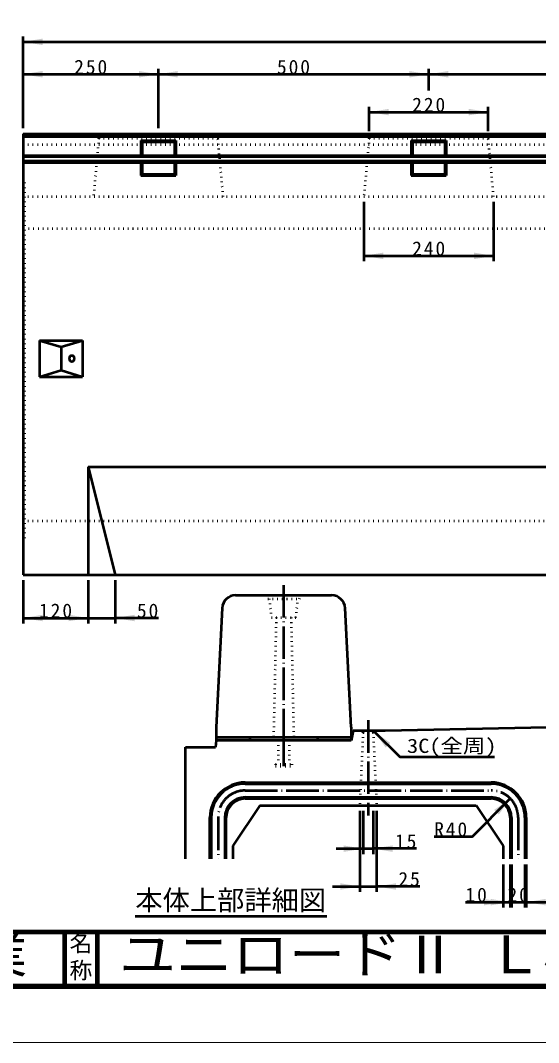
# Model space of a CAD drawing. Units: millimetres, scale not verified. Extents: x -2102 to 2102, y -1485 to 1485.
# Drawn here: x -174 to 784, y -1485 to 406 of the extents above; entities that cross this region are included whole.
import ezdxf
from ezdxf.enums import TextEntityAlignment as Align

# ---------------------------------------------------------------- set-up
doc = ezdxf.new("R2010")
doc.units = ezdxf.units.MM
doc.header["$LTSCALE"] = 5
doc.linetypes.add('DOTTED', pattern=[1.75, 0.25, -1.5])
doc.linetypes.add('LONG_DASHED_DOTTED', pattern=[15.25, 12, -1.5, 0.25, -1.5])
doc.layers.add('0-0_V-nasSTD', color=7, linetype='Continuous', lineweight=35)
doc.layers.add('0-1_0', color=7, linetype='Continuous', lineweight=50)
doc.styles.add('ＭＳ ゴシック', font='')
doc.styles.get('ＭＳ ゴシック').set_extended_font_data('MS Gothic')

msp = doc.modelspace()

# ---------------------------------------------------------------- linework, layer by layer
at = {"layer": '0-0_V-nasSTD', "linetype": 'LONG_DASHED_DOTTED', "lineweight": 50}
for p, q in [((312.423, -638.759), (312.423, -938.759)), ((191.173, -1068.759), (191.173, -1145.259)), ((746.173, -1068.759), (746.173, -1145.259))]:
    msp.add_line(p, q, dxfattribs=at)
at = {"layer": '0-0_V-nasSTD', "lineweight": 50}
for p, q in [((223.673, -657.509), (401.172, -657.509)), ((198.706, -681.228), (187.423, -901.259)), ((437.423, -901.259), (426.139, -681.228)), ((187.423, -901.259), (187.423, -920.009)), ((437.423, -901.259), (437.423, -920.009)), ((187.423, -926.259), (186.173, -938.759)), ((187.423, -920.009), (187.423, -926.259)), ((187.423, -920.009), (437.423, -920.009)), ((249.923, -920.009), (249.923, -926.259)), ((374.923, -920.009), (374.923, -926.259)), ((437.423, -920.009), (437.423, -926.259)), ((131.173, -1145.259), (131.173, -938.759)), ((131.173, -938.759), (186.173, -938.759)), ((178.673, -1068.759), (178.673, -1145.259)), ((203.673, -1068.759), (203.673, -1145.259)), ((733.673, -1068.759), (733.673, -1145.259)), ((758.673, -1068.759), (758.673, -1145.259))]:
    msp.add_line(p, q, dxfattribs=at)
at = {"layer": '0-0_V-nasSTD', "linetype": 'DOTTED', "lineweight": 50}
for p, q in [((279.923, -657.509), (283.048, -663.759)), ((341.798, -663.759), (344.923, -657.509)), ((283.048, -663.759), (341.798, -663.759)), ((285.548, -663.759), (289.923, -698.759)), ((334.923, -698.759), (339.298, -663.759)), ((289.923, -698.759), (334.923, -698.759)), ((298.673, -698.759), (293.673, -920.009)), ((326.173, -698.759), (331.173, -920.009))]:
    msp.add_line(p, q, dxfattribs=at)
at = {"layer": '0-0_V-nasSTD', "lineweight": 100}
for p, q in [((-92.5, -1280), (-92.5, -1380)), ((-32.5, -1280), (-32.5, -1380)), ((-1997.5, -1380), (1997.5, -1380))]:
    msp.add_line(p, q, dxfattribs=at)
at = {"layer": '0-0_V-nasSTD', "lineweight": 18}
for points in [[(-2102.5, -1485), (-2102.5, 1485), (2102.5, 1485), (2102.5, -1485)], [(-2002.5, -1385), (-2002.5, 1385), (2002.5, 1385), (2002.5, -1385)]]:
    msp.add_lwpolyline(points, close=True, dxfattribs=at)
at = {"layer": '0-0_V-nasSTD', "lineweight": 50}
for centre, radius, start, end in [((223.673, -682.509), 25, 90, 177.06433), ((401.172, -682.509), 25, 2.93567, 90), ((241.173, -1068.759), 62.5, 90, 180), ((696.173, -1068.759), 62.5, 0, 90), ((241.173, -1068.759), 37.5, 90, 180), ((696.173, -1068.759), 37.5, 0, 90)]:
    msp.add_arc(centre, radius, start, end, dxfattribs=at)
at = {"layer": '0-0_V-nasSTD', "linetype": 'LONG_DASHED_DOTTED', "lineweight": 50}
for centre, start, end in [((241.173, -1068.759), 90, 180), ((696.173, -1068.759), 0, 90)]:
    msp.add_arc(centre, 50, start, end, dxfattribs=at)
at = {"layer": '0-0_V-nasSTD'}
for points in [[(-169.238, 366.467), (-133.238, 360.467), (-133.238, 372.467)], [(-169.238, 306.467), (-133.238, 300.467), (-133.238, 312.467)], [(44.762, 300.467), (44.762, 312.467), (80.762, 306.467)], [(80.762, 306.467), (116.762, 300.467), (116.762, 312.467)], [(544.762, 300.467), (544.762, 312.467), (580.762, 306.467)], [(580.762, 306.467), (616.762, 300.467), (616.762, 312.467)], [(470.762, 236.467), (506.762, 230.467), (506.762, 242.467)], [(654.762, 230.467), (654.762, 242.467), (690.762, 236.467)], [(460.762, -29.533), (496.762, -35.533), (496.762, -23.533)], [(664.762, -35.533), (664.762, -23.533), (700.762, -29.533)], [(-169.238, -699.533), (-133.238, -705.533), (-133.238, -693.533)], [(-85.238, -705.533), (-85.238, -693.533), (-49.238, -699.533)], [(0.762, -699.533), (36.762, -705.533), (36.762, -693.533)], [(187.423, -926.259), (187.423, -920.009), (249.923, -920.009)], [(187.423, -926.259), (249.923, -926.259), (249.923, -920.009)], [(374.923, -926.259), (374.923, -920.009), (437.423, -920.009)], [(374.923, -926.259), (437.423, -926.259), (437.423, -920.009)], [(479.923, -909.384), (501.136, -939.082), (509.621, -930.597)], [(701.83, -1054.617), (710.315, -1063.102), (731.528, -1033.403)], [(423.298, -1132.259), (423.298, -1120.259), (459.298, -1126.259)], [(478.048, -1126.259), (514.048, -1132.259), (514.048, -1120.259)], [(417.048, -1202.259), (417.048, -1190.259), (453.048, -1196.259)], [(484.298, -1196.259), (520.298, -1202.259), (520.298, -1190.259)], [(682.673, -1231.259), (682.673, -1219.259), (718.673, -1225.259)], [(695.173, -1231.259), (695.173, -1219.259), (731.173, -1225.259)], [(761.173, -1225.259), (797.173, -1231.259), (797.173, -1219.259)]]:
    msp.add_solid(points, dxfattribs=at)
at = {"layer": '0-1_0'}
for p, q in [((-169.238, 206.467), (-169.238, 376.467)), ((-169.238, 366.467), (1830.762, 366.467)), ((-169.238, 306.467), (80.762, 306.467)), ((80.762, 206.467), (80.762, 316.467)), ((80.762, 306.467), (580.762, 306.467)), ((580.762, 276.467), (580.762, 316.467)), ((580.762, 306.467), (1080.762, 306.467)), ((470.762, 201.467), (470.762, 246.467)), ((690.762, 201.467), (690.762, 246.467)), ((470.762, 236.467), (690.762, 236.467)), ((-169.238, 196.467), (-169.238, -619.533)), ((-169.238, 196.467), (1830.762, 196.467)), ((-169.238, 191.467), (830.762, 191.467)), ((48.462, 183.767), (113.062, 183.767)), ((48.462, 183.767), (50.762, 181.467)), ((48.462, 183.767), (48.462, 156.482)), ((50.762, 181.467), (110.762, 181.467)), ((50.762, 181.467), (50.762, 156.482)), ((110.762, 181.467), (113.062, 183.767)), ((110.762, 181.467), (110.762, 156.482)), ((113.062, 183.767), (113.062, 156.482)), ((548.462, 183.767), (613.062, 183.767)), ((548.462, 183.767), (550.762, 181.467)), ((548.462, 183.767), (548.462, 156.482)), ((550.762, 181.467), (610.762, 181.467)), ((550.762, 181.467), (550.762, 156.482)), ((610.762, 181.467), (613.062, 183.767)), ((610.762, 181.467), (610.762, 156.482)), ((613.062, 183.767), (613.062, 156.482)), ((-169.238, 156.482), (830.762, 156.482)), ((-169.238, 154.467), (830.762, 154.467)), ((-169.238, 146.467), (830.762, 146.467)), ((-169.238, 143.109), (830.762, 143.109)), ((48.462, 143.109), (48.462, 119.167)), ((50.762, 143.109), (50.762, 121.467)), ((110.762, 143.109), (110.762, 121.467)), ((113.062, 143.109), (113.062, 119.167)), ((548.462, 143.109), (548.462, 119.167)), ((550.762, 143.109), (550.762, 121.467)), ((610.762, 143.109), (610.762, 121.467)), ((613.062, 143.109), (613.062, 119.167)), ((48.462, 119.167), (50.762, 121.467)), ((48.462, 119.167), (113.062, 119.167)), ((50.762, 121.467), (110.762, 121.467)), ((110.762, 121.467), (113.062, 119.167)), ((548.462, 119.167), (550.762, 121.467)), ((548.462, 119.167), (613.062, 119.167)), ((550.762, 121.467), (610.762, 121.467)), ((610.762, 121.467), (613.062, 119.167)), ((460.762, 70.467), (460.762, -39.533)), ((700.762, 70.467), (700.762, -39.533)), ((460.762, -29.533), (700.762, -29.533)), ((-139.238, -186.033), (-139.238, -253.033)), ((-139.238, -186.033), (-59.238, -186.033)), ((-59.238, -186.033), (-59.238, -253.033)), ((-99.238, -198.033), (-99.238, -241.033)), ((-139.238, -253.033), (-59.238, -253.033)), ((-49.238, -419.533), (-49.238, -619.533)), ((-49.238, -419.533), (830.762, -419.533)), ((-49.238, -419.533), (0.762, -619.533)), ((-169.238, -619.533), (1830.762, -619.533)), ((-169.238, -629.533), (-169.238, -709.533)), ((-49.238, -629.533), (-49.238, -709.533)), ((0.762, -629.533), (0.762, -709.533)), ((80.762, -699.533), (0.762, -699.533)), ((441.173, -907.509), (437.423, -926.259)), ((441.173, -907.509), (499.923, -907.509)), ((437.423, -926.259), (187.423, -926.259)), ((479.923, -909.384), (527.633, -957.094)), ((702.633, -957.094), (527.633, -957.094)), ((241.173, -1003.759), (696.173, -1003.759)), ((241.173, -1006.259), (696.173, -1006.259)), ((241.173, -1031.259), (696.173, -1031.259)), ((241.173, -1033.759), (696.173, -1033.759)), ((660.817, -1104.114), (731.528, -1033.403)), ((268.673, -1046.259), (218.673, -1121.259)), ((268.673, -1046.259), (668.673, -1046.259)), ((453.048, -1046.259), (484.298, -1046.259)), ((453.048, -1056.259), (453.048, -1206.259)), ((459.298, -1056.259), (459.298, -1136.259)), ((478.048, -1056.259), (478.048, -1136.259)), ((484.298, -1056.259), (484.298, -1206.259)), ((668.673, -1046.259), (718.673, -1121.259)), ((176.173, -1108.759), (176.173, -1068.759)), ((206.173, -1108.759), (206.173, -1068.759)), ((731.173, -1068.759), (731.173, -1108.759)), ((761.173, -1068.759), (761.173, -1108.759)), ((176.173, -1145.259), (176.173, -1108.759)), ((206.173, -1145.259), (206.173, -1108.759)), ((660.817, -1104.114), (590.817, -1104.114)), ((731.173, -1108.759), (731.173, -1145.259)), ((761.173, -1108.759), (761.173, -1145.259)), ((218.673, -1121.259), (218.673, -1145.259)), ((409.298, -1126.259), (459.298, -1126.259)), ((459.298, -1126.259), (478.048, -1126.259)), ((558.048, -1126.259), (478.048, -1126.259)), ((718.673, -1121.259), (718.673, -1145.259)), ((718.673, -1155.259), (718.673, -1235.259)), ((731.173, -1155.259), (731.173, -1235.259)), ((733.673, -1155.259), (733.673, -1235.259)), ((758.673, -1155.259), (758.673, -1235.259)), ((761.173, -1155.259), (761.173, -1235.259)), ((403.048, -1196.259), (453.048, -1196.259)), ((453.048, -1196.259), (484.298, -1196.259)), ((564.298, -1196.259), (484.298, -1196.259)), ((648.673, -1225.259), (718.673, -1225.259)), ((718.673, -1225.259), (731.173, -1225.259)), ((768.985, -1225.259), (776.798, -1225.259)), ((38.187, -1251.044), (392.196, -1251.044))]:
    msp.add_line(p, q, dxfattribs=at)
at = {"layer": '0-1_0', "linetype": 'DOTTED'}
for p, q in [((-169.238, 191.467), (1830.762, 191.467)), ((-29.238, 188.467), (-32.238, 191.467)), ((470.762, 188.467), (467.762, 191.467)), ((-169.238, 176.467), (830.762, 176.467)), ((-29.238, 188.467), (-39.238, 80.467)), ((200.762, 80.467), (190.762, 188.467)), ((470.762, 188.467), (460.762, 80.467)), ((700.762, 80.467), (690.762, 188.467)), ((-169.238, 114.467), (-166.238, 112.467)), ((-166.238, -551.533), (-166.238, 112.467)), ((-169.238, 90.467), (-166.238, 92.467)), ((-169.238, 80.467), (830.762, 80.467)), ((830.762, 20.467), (-169.238, 20.467)), ((-169.238, -519.533), (830.762, -519.533)), ((-169.238, -529.533), (-166.238, -531.533)), ((-169.238, -553.533), (-166.238, -551.533)), ((302.534, -926.259), (302.534, -970.009)), ((322.534, -926.259), (322.534, -970.009)), ((459.298, -911.259), (453.048, -1046.259)), ((478.048, -911.259), (484.298, -1046.259)), ((297.534, -970.009), (327.534, -970.009)), ((297.534, -970.009), (297.534, -973.759)), ((297.534, -973.759), (327.534, -973.759)), ((327.534, -970.009), (327.534, -973.759))]:
    msp.add_line(p, q, dxfattribs=at)
at = {"layer": '0-1_0', "linetype": 'LONG_DASHED_DOTTED'}
for p, q in [((468.673, -888.759), (468.673, -1065.009)), ((312.423, -917.509), (312.423, -973.759)), ((241.173, -1018.759), (696.173, -1018.759))]:
    msp.add_line(p, q, dxfattribs=at)
at = {"layer": '0-1_0', "lineweight": 100}
msp.add_line((-1997.5, -1280), (1997.5, -1280), dxfattribs=at)
at = {"layer": '0-1_0', "linetype": 'DOTTED'}
for points in [[(-29.238, 188.467), (190.762, 188.467), (193.762, 191.467)], [(470.762, 188.467), (690.762, 188.467), (693.762, 191.467)], [(459.298, -911.259), (455.548, -907.509), (481.798, -907.509)], [(459.298, -911.259), (478.048, -911.259), (481.798, -907.509)]]:
    msp.add_lwpolyline(points, dxfattribs=at)
at = {"layer": '0-1_0'}
for points in [[(-139.238, -186.033), (-99.238, -198.033), (-59.238, -186.033)], [(-139.238, -253.033), (-99.238, -241.033), (-59.238, -253.033)], [(-169.238, -699.533), (-49.238, -699.533), (0.762, -699.533)], [(499.923, -907.509), (799.923, -901.259), (806.173, -907.509)], [(731.173, -1225.259), (733.673, -1225.259), (758.673, -1225.259), (761.173, -1225.259), (806.173, -1225.259)]]:
    msp.add_lwpolyline(points, dxfattribs=at)
for centre, radius, start, end in [((241.173, -1068.759), 65, 90, 180), ((696.173, -1068.759), 65, 0, 90), ((241.173, -1068.759), 35, 90, 180), ((696.173, -1068.759), 35, 0, 90)]:
    msp.add_arc(centre, radius, start, end, dxfattribs=at)
msp.add_ellipse((-79.238, -219.533), major_axis=(0, 6), ratio=0.707107, dxfattribs=at)

# ---------------------------------------------------------------- texts
at = {"layer": '0-0_V-nasSTD', "style": 'ＭＳ ゴシック'}
for s, height, width, p in [('3C(全周)', 26.39, 1.15, (540.633, -957.094)), ('株式会社船生コンクリート工業', 69.65, 1.1, (-1624.221, -1377.45)), ('ユニロードⅡ Ｌ標準', 69.65, 1.1, (8.5, -1377.53))]:
    msp.add_text(s, height=height, dxfattribs=dict(at, width=width)).set_placement(p, align=Align.BOTTOM_LEFT)
for s, height, p in [('本体上部詳細図', 36.95, (38.187, -1251.044)), ('名', 30.79, (-83.518, -1326.001)), ('称', 30.79, (-83.524, -1375.99))]:
    msp.add_text(s, height=height, dxfattribs=at).set_placement(p, align=Align.BOTTOM_LEFT)
at = {"layer": '0-0_V-nasSTD', "char_height": 26.39, "attachment_point": 7, "style": 'ＭＳ ゴシック'}
for s, insert in [('\\T1.2;250', (-74.838, 306.467)), ('\\T1.2;500', (300.162, 306.467)), ('\\T1.2;220', (550.162, 236.467)), ('\\T1.2;240', (550.162, -29.533)), ('\\T1.2;120', (-139.838, -699.533)), ('\\T1.2;50', (41.162, -699.533)), ('\\T1.2;R40', (590.817, -1104.114)), ('\\T1.2;15', (518.448, -1126.259)), ('\\T1.2;25', (524.698, -1196.259)), ('\\T1.2;10', (648.673, -1225.259)), ('\\T1.2;20', (726.373, -1225.259))]:
    msp.add_mtext(s, dxfattribs=dict(at, insert=insert))

doc.saveas('drawing.dxf')
